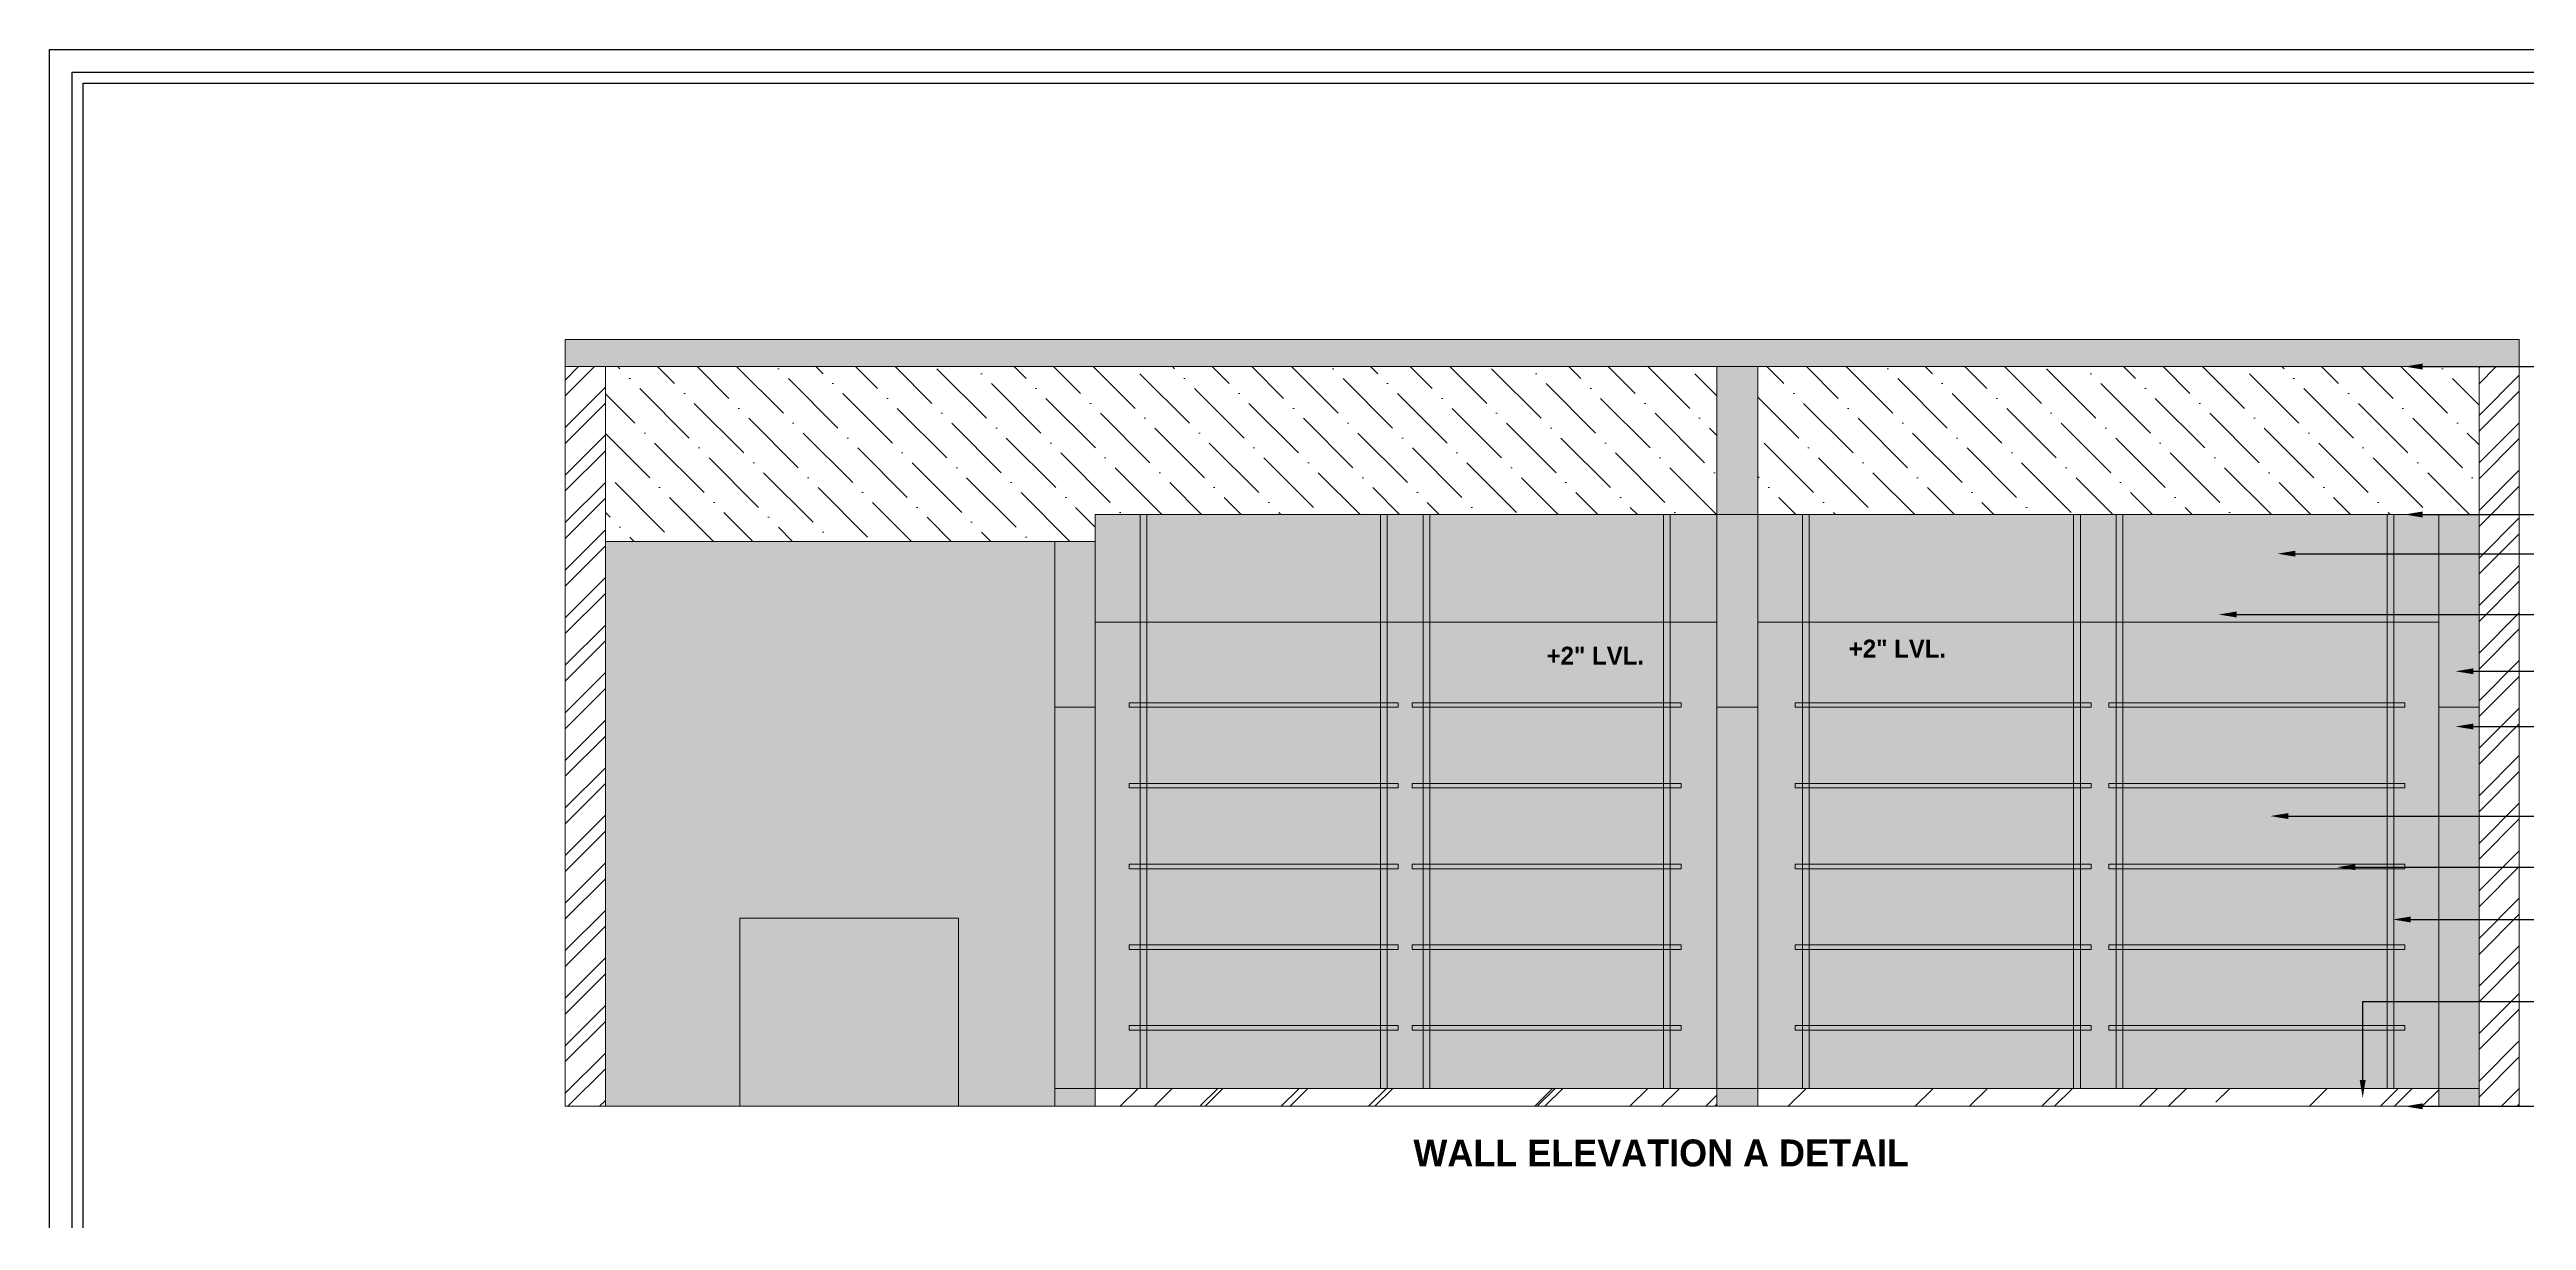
# Model space of a CAD drawing. Header units: inches. Extents: x 9636 to 21597, y -10243 to 557.
# Drawn here: x 20179 to 20731, y -3420 to -3159 of the extents above; entities that cross this region are included whole.
import ezdxf
from ezdxf import colors
from ezdxf.entities.mleader import LeaderData, LeaderLine
from ezdxf.math import Vec2, Vec3

# ---------------------------------------------------------------- set-up
doc = ezdxf.new("R2010")
doc.units = ezdxf.units.IN
doc.header["$MEASUREMENT"] = 0
doc.layers.add('FURNI', color=140, linetype='Continuous', lineweight=18)
doc.layers.add('IEL-HATCH-002', color=7, linetype='Continuous')
doc.styles.add('HEMI', font='stylu.ttf')
doc.styles.get("Standard").update_dxf_attribs({"font": 'arial.ttf'})

msp = doc.modelspace()

# ---------------------------------------------------------------- hatches: boundary and pattern name
at = {"layer": 'IEL-HATCH-002', "lineweight": 5, "true_color": 0x939598, "transparency": 33554687}
h = msp.add_hatch(dxfattribs=at)
h.set_pattern_fill('AR-CONC', color=252)
h.set_pattern_definition([(50, (1578.567, 1885.713), (7.1726018, -0.6275213), [0.75, -8.25]), (355, (1578.567, 1885.713), (-1.3875133, 7.5219213), [0.6, -6.6]), (100.451444, (1579.165, 1885.661), (5.7850885, 6.8944), [0.637402, -7.011421]), (46.1842, (1578.567, 1887.713), (10.6724133, -1.655193), [1.125, -12.375]), (96.635635, (1579.456, 1887.575), (9.3466195, 9.741186), [0.9561034, -10.5171376]), (351.184164, (1578.567, 1887.713), (9.3466195, 9.741186), [0.9, -9.9]), (21, (1579.567, 1887.213), (5.9690705, -4.0261889), [0.75, -8.25]), (326, (1579.567, 1887.213), (2.4331533, 7.2515005), [0.6, -6.6]), (71.451445, (1580.0645, 1886.8775), (8.4022238, 3.2253115), [0.637402, -7.011421]), (37.5, (1578.567, 1885.713), (0.12159855, 3.32893854), [0, -6.52, 0, -6.7, 0, -6.625]), (7.5, (1578.567, 1885.713), (2.6306954, 3.9441171), [0, -3.82, 0, -6.37, 0, -2.525]), (327.5, (1576.337, 1885.713), (5.33822436, -0.2255487), [0, -2.5, 0, -7.8, 0, -10.35]), (317.5, (1575.337, 1885.713), (5.8318617, 1.0010498), [0, -3.25, 0, -5.18, 0, -7.35])])
h.paths.add_polyline_path([(20729.57, -3223.27), (20293.62, -3223.27), (20293.62, -3229.27), (20729.57, -3229.27)])
at = {"layer": 'IEL-HATCH-002', "lineweight": 5, "true_color": 0xf27172, "transparency": 33554687}
h = msp.add_hatch(dxfattribs=at)
h.set_pattern_fill('ANSI32', color=11, scale=20)
h.set_pattern_definition([(45, (1578.567, 1885.713), (-5.303301, 5.303301), []), (45, (1582.1026, 1885.713), (-5.303301, 5.303301), [])])
h.paths.add_polyline_path([(20302.6, -3229.27), (20293.62, -3229.27), (20293.62, -3394.27), (20302.6, -3394.27)])
h.paths.add_polyline_path([(20729.57, -3394.27), (20729.57, -3229.27), (20720.59, -3229.27), (20720.59, -3394.27)])
at = {"layer": 'IEL-HATCH-002', "lineweight": 5, "true_color": 0xd7ebd2, "transparency": 33554687}
h = msp.add_hatch(dxfattribs=at)
h.set_pattern_fill('ANSI36', color=254, scale=50, angle=-90)
h.set_pattern_definition([(315, (1578.567, 1885.713), (12.1533978, -3.314563), [15.625, -3.125, 0, -3.125])])
h.paths.add_polyline_path([(20559.68, -3262.27), (20720.59, -3262.27), (20720.59, -3229.27), (20559.68, -3229.27)])
h.paths.add_polyline_path([(20550.58, -3229.27), (20302.6, -3229.27), (20302.6, -3268.27), (20411.87, -3268.27), (20411.87, -3262.27), (20550.58, -3262.27)])
at = {"layer": 'IEL-HATCH-002', "lineweight": 5, "true_color": 0xf6f1ef, "transparency": 33554687}
h = msp.add_hatch(color=7, dxfattribs=at)
h.dxf.hatch_style = 1
h.paths.add_polyline_path([(20402.89, -3305.27), (20402.89, -3268.27), (20302.6, -3268.27), (20302.6, -3394.27), (20402.89, -3394.27)])
h.paths.add_polyline_path([(20421.87, -3262.27), (20411.87, -3262.27), (20411.87, -3286.27), (20421.87, -3286.27)])
h.paths.add_polyline_path([(20475.51, -3262.27), (20423.37, -3262.27), (20423.37, -3286.27), (20475.51, -3286.27)])
h.paths.add_polyline_path([(20485.01, -3262.27), (20477.01, -3262.27), (20477.01, -3286.27), (20485.01, -3286.27)])
h.paths.add_polyline_path([(20538.64, -3262.27), (20486.51, -3262.27), (20486.51, -3286.27), (20538.64, -3286.27)])
h.paths.add_polyline_path([(20550.58, -3262.27), (20540.14, -3262.27), (20540.14, -3286.27), (20550.58, -3286.27)])
h.paths.add_polyline_path([(20569.68, -3262.27), (20559.68, -3262.27), (20559.68, -3286.27), (20569.68, -3286.27)])
h.paths.add_polyline_path([(20630.15, -3262.27), (20571.18, -3262.27), (20571.18, -3286.27), (20630.15, -3286.27)])
h.paths.add_polyline_path([(20639.65, -3262.27), (20631.65, -3262.27), (20631.65, -3286.27), (20639.65, -3286.27)])
h.paths.add_polyline_path([(20700.11, -3262.27), (20641.15, -3262.27), (20641.15, -3286.27), (20700.11, -3286.27)])
h.paths.add_polyline_path([(20711.61, -3262.27), (20701.61, -3262.27), (20701.61, -3286.27), (20711.61, -3286.27)])
h.paths.add_polyline_path([(20720.59, -3262.27), (20711.61, -3262.27), (20711.61, -3305.27), (20720.59, -3305.27)])
h.paths.add_polyline_path([(20559.68, -3262.27), (20550.58, -3262.27), (20550.58, -3305.27), (20559.68, -3305.27)])
h.paths.add_polyline_path([(20411.87, -3268.27), (20402.89, -3268.27), (20402.89, -3305.27), (20411.87, -3305.27)])
h.paths.add_polyline_path([(20559.68, -3229.27), (20550.58, -3229.27), (20550.58, -3262.27), (20559.68, -3262.27)])
at = {"layer": 'IEL-HATCH-002', "lineweight": 5, "true_color": 0xb7b72a, "transparency": 33554687}
h = msp.add_hatch(color=52, dxfattribs=at)
h.dxf.hatch_style = 1
h.paths.add_polyline_path([(20423.37, -3262.27), (20421.87, -3262.27), (20421.87, -3286.27), (20423.37, -3286.27)])
h.paths.add_polyline_path([(20423.37, -3286.27), (20421.87, -3286.27), (20421.87, -3304.27), (20423.37, -3304.27)])
h.paths.add_polyline_path([(20423.37, -3305.27), (20421.87, -3305.27), (20421.87, -3322.27), (20423.37, -3322.27)])
h.paths.add_polyline_path([(20423.37, -3304.27), (20421.87, -3304.27), (20421.87, -3305.27), (20423.37, -3305.27)])
h.paths.add_polyline_path([(20423.37, -3322.27), (20421.87, -3322.27), (20421.87, -3323.27), (20423.37, -3323.27)])
h.paths.add_polyline_path([(20423.37, -3323.27), (20421.87, -3323.27), (20421.87, -3340.27), (20423.37, -3340.27)])
h.paths.add_polyline_path([(20423.37, -3340.27), (20421.87, -3340.27), (20421.87, -3341.27), (20423.37, -3341.27)])
h.paths.add_polyline_path([(20423.37, -3341.27), (20421.87, -3341.27), (20421.87, -3358.27), (20423.37, -3358.27)])
h.paths.add_polyline_path([(20423.37, -3358.27), (20421.87, -3358.27), (20421.87, -3359.27), (20423.37, -3359.27)])
h.paths.add_polyline_path([(20423.37, -3359.27), (20421.87, -3359.27), (20421.87, -3376.27), (20423.37, -3376.27)])
h.paths.add_polyline_path([(20423.37, -3376.27), (20421.87, -3376.27), (20421.87, -3377.27), (20423.37, -3377.27)])
h.paths.add_polyline_path([(20423.37, -3377.27), (20421.87, -3377.27), (20421.87, -3390.27), (20423.37, -3390.27)])
h = msp.add_hatch(color=52, dxfattribs=at)
h.dxf.hatch_style = 1
h.paths.add_polyline_path([(20477.01, -3262.27), (20475.51, -3262.27), (20475.51, -3286.27), (20477.01, -3286.27)])
h.paths.add_polyline_path([(20477.01, -3286.27), (20475.51, -3286.27), (20475.51, -3304.27), (20477.01, -3304.27)])
h.paths.add_polyline_path([(20477.01, -3305.27), (20475.51, -3305.27), (20475.51, -3322.27), (20477.01, -3322.27)])
h.paths.add_polyline_path([(20477.01, -3304.27), (20475.51, -3304.27), (20475.51, -3305.27), (20477.01, -3305.27)])
h.paths.add_polyline_path([(20477.01, -3322.27), (20475.51, -3322.27), (20475.51, -3323.27), (20477.01, -3323.27)])
h.paths.add_polyline_path([(20477.01, -3323.27), (20475.51, -3323.27), (20475.51, -3340.27), (20477.01, -3340.27)])
h.paths.add_polyline_path([(20477.01, -3340.27), (20475.51, -3340.27), (20475.51, -3341.27), (20477.01, -3341.27)])
h.paths.add_polyline_path([(20477.01, -3341.27), (20475.51, -3341.27), (20475.51, -3358.27), (20477.01, -3358.27)])
h.paths.add_polyline_path([(20477.01, -3358.27), (20475.51, -3358.27), (20475.51, -3359.27), (20477.01, -3359.27)])
h.paths.add_polyline_path([(20477.01, -3359.27), (20475.51, -3359.27), (20475.51, -3376.27), (20477.01, -3376.27)])
h.paths.add_polyline_path([(20477.01, -3376.27), (20475.51, -3376.27), (20475.51, -3377.27), (20477.01, -3377.27)])
h.paths.add_polyline_path([(20477.01, -3377.27), (20475.51, -3377.27), (20475.51, -3390.27), (20477.01, -3390.27)])
h = msp.add_hatch(color=52, dxfattribs=at)
h.dxf.hatch_style = 1
h.paths.add_polyline_path([(20486.51, -3262.27), (20485.01, -3262.27), (20485.01, -3286.27), (20486.51, -3286.27)])
h.paths.add_polyline_path([(20486.51, -3286.27), (20485.01, -3286.27), (20485.01, -3304.27), (20486.51, -3304.27)])
h.paths.add_polyline_path([(20486.51, -3305.27), (20485.01, -3305.27), (20485.01, -3322.27), (20486.51, -3322.27)])
h.paths.add_polyline_path([(20486.51, -3304.27), (20485.01, -3304.27), (20485.01, -3305.27), (20486.51, -3305.27)])
h.paths.add_polyline_path([(20486.51, -3322.27), (20485.01, -3322.27), (20485.01, -3323.27), (20486.51, -3323.27)])
h.paths.add_polyline_path([(20486.51, -3323.27), (20485.01, -3323.27), (20485.01, -3340.27), (20486.51, -3340.27)])
h.paths.add_polyline_path([(20486.51, -3340.27), (20485.01, -3340.27), (20485.01, -3341.27), (20486.51, -3341.27)])
h.paths.add_polyline_path([(20486.51, -3341.27), (20485.01, -3341.27), (20485.01, -3358.27), (20486.51, -3358.27)])
h.paths.add_polyline_path([(20486.51, -3358.27), (20485.01, -3358.27), (20485.01, -3359.27), (20486.51, -3359.27)])
h.paths.add_polyline_path([(20486.51, -3359.27), (20485.01, -3359.27), (20485.01, -3376.27), (20486.51, -3376.27)])
h.paths.add_polyline_path([(20486.51, -3376.27), (20485.01, -3376.27), (20485.01, -3377.27), (20486.51, -3377.27)])
h.paths.add_polyline_path([(20486.51, -3377.27), (20485.01, -3377.27), (20485.01, -3390.27), (20486.51, -3390.27)])
h = msp.add_hatch(color=52, dxfattribs=at)
h.dxf.hatch_style = 1
h.paths.add_polyline_path([(20540.14, -3262.27), (20538.64, -3262.27), (20538.64, -3286.27), (20540.14, -3286.27)])
h.paths.add_polyline_path([(20540.14, -3286.27), (20538.64, -3286.27), (20538.64, -3304.27), (20540.14, -3304.27)])
h.paths.add_polyline_path([(20540.14, -3305.27), (20538.64, -3305.27), (20538.64, -3322.27), (20540.14, -3322.27)])
h.paths.add_polyline_path([(20540.14, -3304.27), (20538.64, -3304.27), (20538.64, -3305.27), (20540.14, -3305.27)])
h.paths.add_polyline_path([(20540.14, -3322.27), (20538.64, -3322.27), (20538.64, -3323.27), (20540.14, -3323.27)])
h.paths.add_polyline_path([(20540.14, -3323.27), (20538.64, -3323.27), (20538.64, -3340.27), (20540.14, -3340.27)])
h.paths.add_polyline_path([(20540.14, -3340.27), (20538.64, -3340.27), (20538.64, -3341.27), (20540.14, -3341.27)])
h.paths.add_polyline_path([(20540.14, -3341.27), (20538.64, -3341.27), (20538.64, -3358.27), (20540.14, -3358.27)])
h.paths.add_polyline_path([(20540.14, -3358.27), (20538.64, -3358.27), (20538.64, -3359.27), (20540.14, -3359.27)])
h.paths.add_polyline_path([(20540.14, -3359.27), (20538.64, -3359.27), (20538.64, -3376.27), (20540.14, -3376.27)])
h.paths.add_polyline_path([(20540.14, -3376.27), (20538.64, -3376.27), (20538.64, -3377.27), (20540.14, -3377.27)])
h.paths.add_polyline_path([(20540.14, -3377.27), (20538.64, -3377.27), (20538.64, -3390.27), (20540.14, -3390.27)])
h = msp.add_hatch(color=52, dxfattribs=at)
h.dxf.hatch_style = 1
h.paths.add_polyline_path([(20571.18, -3262.27), (20569.68, -3262.27), (20569.68, -3286.27), (20571.18, -3286.27)])
h.paths.add_polyline_path([(20571.18, -3286.27), (20569.68, -3286.27), (20569.68, -3304.27), (20571.18, -3304.27)])
h.paths.add_polyline_path([(20571.18, -3305.27), (20569.68, -3305.27), (20569.68, -3322.27), (20571.18, -3322.27)])
h.paths.add_polyline_path([(20571.18, -3304.27), (20569.68, -3304.27), (20569.68, -3305.27), (20571.18, -3305.27)])
h.paths.add_polyline_path([(20571.18, -3322.27), (20569.68, -3322.27), (20569.68, -3323.27), (20571.18, -3323.27)])
h.paths.add_polyline_path([(20571.18, -3323.27), (20569.68, -3323.27), (20569.68, -3340.27), (20571.18, -3340.27)])
h.paths.add_polyline_path([(20571.18, -3340.27), (20569.68, -3340.27), (20569.68, -3341.27), (20571.18, -3341.27)])
h.paths.add_polyline_path([(20571.18, -3341.27), (20569.68, -3341.27), (20569.68, -3358.27), (20571.18, -3358.27)])
h.paths.add_polyline_path([(20571.18, -3358.27), (20569.68, -3358.27), (20569.68, -3359.27), (20571.18, -3359.27)])
h.paths.add_polyline_path([(20571.18, -3359.27), (20569.68, -3359.27), (20569.68, -3376.27), (20571.18, -3376.27)])
h.paths.add_polyline_path([(20571.18, -3376.27), (20569.68, -3376.27), (20569.68, -3377.27), (20571.18, -3377.27)])
h.paths.add_polyline_path([(20571.18, -3377.27), (20569.68, -3377.27), (20569.68, -3390.27), (20571.18, -3390.27)])
h = msp.add_hatch(color=52, dxfattribs=at)
h.dxf.hatch_style = 1
h.paths.add_polyline_path([(20631.65, -3262.27), (20630.15, -3262.27), (20630.15, -3286.27), (20631.65, -3286.27)])
h.paths.add_polyline_path([(20631.65, -3286.27), (20630.15, -3286.27), (20630.15, -3304.27), (20631.65, -3304.27)])
h.paths.add_polyline_path([(20631.65, -3305.27), (20630.15, -3305.27), (20630.15, -3322.27), (20631.65, -3322.27)])
h.paths.add_polyline_path([(20631.65, -3304.27), (20630.15, -3304.27), (20630.15, -3305.27), (20631.65, -3305.27)])
h.paths.add_polyline_path([(20631.65, -3322.27), (20630.15, -3322.27), (20630.15, -3323.27), (20631.65, -3323.27)])
h.paths.add_polyline_path([(20631.65, -3323.27), (20630.15, -3323.27), (20630.15, -3340.27), (20631.65, -3340.27)])
h.paths.add_polyline_path([(20631.65, -3340.27), (20630.15, -3340.27), (20630.15, -3341.27), (20631.65, -3341.27)])
h.paths.add_polyline_path([(20631.65, -3341.27), (20630.15, -3341.27), (20630.15, -3358.27), (20631.65, -3358.27)])
h.paths.add_polyline_path([(20631.65, -3358.27), (20630.15, -3358.27), (20630.15, -3359.27), (20631.65, -3359.27)])
h.paths.add_polyline_path([(20631.65, -3359.27), (20630.15, -3359.27), (20630.15, -3376.27), (20631.65, -3376.27)])
h.paths.add_polyline_path([(20631.65, -3376.27), (20630.15, -3376.27), (20630.15, -3377.27), (20631.65, -3377.27)])
h.paths.add_polyline_path([(20631.65, -3377.27), (20630.15, -3377.27), (20630.15, -3390.27), (20631.65, -3390.27)])
h = msp.add_hatch(color=52, dxfattribs=at)
h.dxf.hatch_style = 1
h.paths.add_polyline_path([(20641.15, -3262.27), (20639.65, -3262.27), (20639.65, -3286.27), (20641.15, -3286.27)])
h.paths.add_polyline_path([(20641.15, -3286.27), (20639.65, -3286.27), (20639.65, -3304.27), (20641.15, -3304.27)])
h.paths.add_polyline_path([(20641.15, -3305.27), (20639.65, -3305.27), (20639.65, -3322.27), (20641.15, -3322.27)])
h.paths.add_polyline_path([(20641.15, -3304.27), (20639.65, -3304.27), (20639.65, -3305.27), (20641.15, -3305.27)])
h.paths.add_polyline_path([(20641.15, -3322.27), (20639.65, -3322.27), (20639.65, -3323.27), (20641.15, -3323.27)])
h.paths.add_polyline_path([(20641.15, -3323.27), (20639.65, -3323.27), (20639.65, -3340.27), (20641.15, -3340.27)])
h.paths.add_polyline_path([(20641.15, -3340.27), (20639.65, -3340.27), (20639.65, -3341.27), (20641.15, -3341.27)])
h.paths.add_polyline_path([(20641.15, -3341.27), (20639.65, -3341.27), (20639.65, -3358.27), (20641.15, -3358.27)])
h.paths.add_polyline_path([(20641.15, -3358.27), (20639.65, -3358.27), (20639.65, -3359.27), (20641.15, -3359.27)])
h.paths.add_polyline_path([(20641.15, -3359.27), (20639.65, -3359.27), (20639.65, -3376.27), (20641.15, -3376.27)])
h.paths.add_polyline_path([(20641.15, -3376.27), (20639.65, -3376.27), (20639.65, -3377.27), (20641.15, -3377.27)])
h.paths.add_polyline_path([(20641.15, -3377.27), (20639.65, -3377.27), (20639.65, -3390.27), (20641.15, -3390.27)])
h = msp.add_hatch(color=52, dxfattribs=at)
h.dxf.hatch_style = 1
h.paths.add_polyline_path([(20701.61, -3262.27), (20700.11, -3262.27), (20700.11, -3286.27), (20701.61, -3286.27)])
h.paths.add_polyline_path([(20701.61, -3286.27), (20700.11, -3286.27), (20700.11, -3304.27), (20701.61, -3304.27)])
h.paths.add_polyline_path([(20701.61, -3305.27), (20700.11, -3305.27), (20700.11, -3322.27), (20701.61, -3322.27)])
h.paths.add_polyline_path([(20701.61, -3304.27), (20700.11, -3304.27), (20700.11, -3305.27), (20701.61, -3305.27)])
h.paths.add_polyline_path([(20701.61, -3322.27), (20700.11, -3322.27), (20700.11, -3323.27), (20701.61, -3323.27)])
h.paths.add_polyline_path([(20701.61, -3323.27), (20700.11, -3323.27), (20700.11, -3340.27), (20701.61, -3340.27)])
h.paths.add_polyline_path([(20701.61, -3340.27), (20700.11, -3340.27), (20700.11, -3341.27), (20701.61, -3341.27)])
h.paths.add_polyline_path([(20701.61, -3341.27), (20700.11, -3341.27), (20700.11, -3358.27), (20701.61, -3358.27)])
h.paths.add_polyline_path([(20701.61, -3358.27), (20700.11, -3358.27), (20700.11, -3359.27), (20701.61, -3359.27)])
h.paths.add_polyline_path([(20701.61, -3359.27), (20700.11, -3359.27), (20700.11, -3376.27), (20701.61, -3376.27)])
h.paths.add_polyline_path([(20701.61, -3376.27), (20700.11, -3376.27), (20700.11, -3377.27), (20701.61, -3377.27)])
h.paths.add_polyline_path([(20701.61, -3377.27), (20700.11, -3377.27), (20700.11, -3390.27), (20701.61, -3390.27)])
at = {"layer": 'IEL-HATCH-002', "lineweight": 5, "true_color": 0x000000, "transparency": 33554687}
h = msp.add_hatch(color=18, dxfattribs=at)
h.dxf.hatch_style = 1
h.set_gradient(color1=(246, 241, 239), color2=(247, 242, 129), name='CURVED')
h.paths.add_polyline_path([(20550.58, -3286.27), (20550.58, -3275.52), (20411.87, -3275.52), (20411.87, -3286.27)])
h = msp.add_hatch(color=18, dxfattribs=at)
h.dxf.hatch_style = 1
h.set_gradient(color1=(246, 241, 239), color2=(247, 242, 129), name='CURVED')
h.paths.add_polyline_path([(20711.61, -3286.27), (20711.61, -3275.52), (20559.68, -3275.52), (20559.68, -3286.27)])
at = {"layer": 'IEL-HATCH-002', "lineweight": 5, "true_color": 0xabd09f, "transparency": 33554687}
h = msp.add_hatch(color=253, dxfattribs=at)
h.dxf.hatch_style = 1
h.paths.add_polyline_path([(20475.51, -3286.27), (20423.37, -3286.27), (20423.37, -3304.27), (20475.51, -3304.27)])
h.paths.add_polyline_path([(20485.01, -3286.27), (20477.01, -3286.27), (20477.01, -3304.27), (20479.44, -3304.27), (20479.44, -3305.27), (20477.01, -3305.27), (20477.01, -3322.27), (20479.44, -3322.27), (20479.44, -3323.27), (20477.01, -3323.27), (20477.01, -3340.27), (20479.44, -3340.27), (20479.44, -3341.27), (20477.01, -3341.27), (20477.01, -3358.27), (20479.44, -3358.27), (20479.44, -3359.27), (20477.01, -3359.27), (20477.01, -3376.27), (20479.44, -3376.27), (20479.44, -3377.27), (20477.01, -3377.27), (20477.01, -3390.27), (20485.01, -3390.27), (20485.01, -3377.27), (20482.58, -3377.27), (20482.58, -3376.27), (20485.01, -3376.27), (20485.01, -3359.27), (20482.58, -3359.27), (20482.58, -3358.27), (20485.01, -3358.27), (20485.01, -3341.27), (20482.58, -3341.27), (20482.58, -3340.27), (20485.01, -3340.27), (20485.01, -3323.27), (20482.58, -3323.27), (20482.58, -3322.27), (20485.01, -3322.27), (20485.01, -3305.27), (20482.58, -3305.27), (20482.58, -3304.27), (20485.01, -3304.27)])
h.paths.add_polyline_path([(20475.51, -3305.27), (20423.37, -3305.27), (20423.37, -3322.27), (20475.51, -3322.27)])
h.paths.add_polyline_path([(20475.51, -3323.27), (20423.37, -3323.27), (20423.37, -3340.27), (20475.51, -3340.27)])
h.paths.add_polyline_path([(20475.51, -3341.27), (20423.37, -3341.27), (20423.37, -3358.27), (20475.51, -3358.27)])
h.paths.add_polyline_path([(20475.51, -3359.27), (20423.37, -3359.27), (20423.37, -3376.27), (20475.51, -3376.27)])
h.paths.add_polyline_path([(20475.51, -3377.27), (20423.37, -3377.27), (20423.37, -3390.27), (20475.51, -3390.27)])
h.paths.add_polyline_path([(20421.87, -3359.27), (20419.44, -3359.27), (20419.44, -3358.27), (20421.87, -3358.27), (20421.87, -3341.27), (20419.44, -3341.27), (20419.44, -3340.27), (20421.87, -3340.27), (20421.87, -3323.27), (20419.44, -3323.27), (20419.44, -3322.27), (20421.87, -3322.27), (20421.87, -3305.27), (20419.44, -3305.27), (20419.44, -3304.27), (20421.87, -3304.27), (20421.87, -3286.27), (20411.87, -3286.27), (20411.87, -3390.27), (20421.87, -3390.27), (20421.87, -3377.27), (20419.44, -3377.27), (20419.44, -3376.27), (20421.87, -3376.27)])
h.paths.add_polyline_path([(20538.64, -3286.27), (20486.51, -3286.27), (20486.51, -3304.27), (20538.64, -3304.27)])
h.paths.add_polyline_path([(20538.64, -3305.27), (20486.51, -3305.27), (20486.51, -3322.27), (20538.64, -3322.27)])
h.paths.add_polyline_path([(20538.64, -3323.27), (20486.51, -3323.27), (20486.51, -3340.27), (20538.64, -3340.27)])
h.paths.add_polyline_path([(20538.64, -3341.27), (20486.51, -3341.27), (20486.51, -3358.27), (20538.64, -3358.27)])
h.paths.add_polyline_path([(20538.64, -3359.27), (20486.51, -3359.27), (20486.51, -3376.27), (20538.64, -3376.27)])
h.paths.add_polyline_path([(20538.64, -3377.27), (20486.51, -3377.27), (20486.51, -3390.27), (20538.64, -3390.27)])
h.paths.add_polyline_path([(20550.58, -3305.27), (20550.58, -3286.27), (20540.14, -3286.27), (20540.14, -3304.27), (20542.58, -3304.27), (20542.58, -3305.27), (20540.14, -3305.27), (20540.14, -3322.27), (20542.58, -3322.27), (20542.58, -3323.27), (20540.14, -3323.27), (20540.14, -3340.27), (20542.58, -3340.27), (20542.58, -3341.27), (20540.14, -3341.27), (20540.14, -3358.27), (20542.58, -3358.27), (20542.58, -3359.27), (20540.14, -3359.27), (20540.14, -3376.27), (20542.58, -3376.27), (20542.58, -3377.27), (20540.14, -3377.27), (20540.14, -3390.27), (20550.58, -3390.27)])
at = {"layer": 'IEL-HATCH-002', "lineweight": 5, "true_color": 0xb1d4a5, "transparency": 33554687}
h = msp.add_hatch(color=9, dxfattribs=at)
h.dxf.hatch_style = 1
h.paths.add_polyline_path([(20630.15, -3286.27), (20571.18, -3286.27), (20571.18, -3304.27), (20630.15, -3304.27)])
h.paths.add_polyline_path([(20569.68, -3305.27), (20568.04, -3305.27), (20568.04, -3304.27), (20569.68, -3304.27), (20569.68, -3286.27), (20559.68, -3286.27), (20559.68, -3390.27), (20569.68, -3390.27), (20569.68, -3377.27), (20568.04, -3377.27), (20568.04, -3376.27), (20569.68, -3376.27), (20569.68, -3359.27), (20568.04, -3359.27), (20568.04, -3358.27), (20569.68, -3358.27), (20569.68, -3341.27), (20568.04, -3341.27), (20568.04, -3340.27), (20569.68, -3340.27), (20569.68, -3323.27), (20568.04, -3323.27), (20568.04, -3322.27), (20569.68, -3322.27)])
h.paths.add_polyline_path([(20630.15, -3305.27), (20571.18, -3305.27), (20571.18, -3322.27), (20630.15, -3322.27)])
h.paths.add_polyline_path([(20630.15, -3323.27), (20571.18, -3323.27), (20571.18, -3340.27), (20630.15, -3340.27)])
h.paths.add_polyline_path([(20630.15, -3341.27), (20571.18, -3341.27), (20571.18, -3358.27), (20630.15, -3358.27)])
h.paths.add_polyline_path([(20630.15, -3359.27), (20571.18, -3359.27), (20571.18, -3376.27), (20630.15, -3376.27)])
h.paths.add_polyline_path([(20630.15, -3377.27), (20571.18, -3377.27), (20571.18, -3390.27), (20630.15, -3390.27)])
h.paths.add_polyline_path([(20639.65, -3377.27), (20638, -3377.27), (20638, -3376.27), (20639.65, -3376.27), (20639.65, -3359.27), (20638, -3359.27), (20638, -3358.27), (20639.65, -3358.27), (20639.65, -3341.27), (20638, -3341.27), (20638, -3340.27), (20639.65, -3340.27), (20639.65, -3323.27), (20638, -3323.27), (20638, -3322.27), (20639.65, -3322.27), (20639.65, -3305.27), (20638, -3305.27), (20638, -3304.27), (20639.65, -3304.27), (20639.65, -3286.27), (20631.65, -3286.27), (20631.65, -3304.27), (20634.04, -3304.27), (20634.04, -3305.27), (20631.65, -3305.27), (20631.65, -3322.27), (20634.04, -3322.27), (20634.04, -3323.27), (20631.65, -3323.27), (20631.65, -3340.27), (20634.04, -3340.27), (20634.04, -3341.27), (20631.65, -3341.27), (20631.65, -3358.27), (20634.04, -3358.27), (20634.04, -3359.27), (20631.65, -3359.27), (20631.65, -3376.27), (20634.04, -3376.27), (20634.04, -3377.27), (20631.65, -3377.27), (20631.65, -3390.27), (20639.65, -3390.27)])
h.paths.add_polyline_path([(20700.11, -3286.27), (20641.15, -3286.27), (20641.15, -3304.27), (20700.11, -3304.27)])
h.paths.add_polyline_path([(20700.11, -3305.27), (20641.15, -3305.27), (20641.15, -3322.27), (20700.11, -3322.27)])
h.paths.add_polyline_path([(20700.11, -3323.27), (20641.15, -3323.27), (20641.15, -3340.27), (20700.11, -3340.27)])
h.paths.add_polyline_path([(20700.11, -3341.27), (20641.15, -3341.27), (20641.15, -3358.27), (20700.11, -3358.27)])
h.paths.add_polyline_path([(20700.11, -3359.27), (20641.15, -3359.27), (20641.15, -3376.27), (20700.11, -3376.27)])
h.paths.add_polyline_path([(20700.11, -3377.27), (20641.15, -3377.27), (20641.15, -3390.27), (20700.11, -3390.27)])
h.paths.add_polyline_path([(20711.61, -3305.27), (20711.61, -3286.27), (20701.61, -3286.27), (20701.61, -3304.27), (20704, -3304.27), (20704, -3305.27), (20701.61, -3305.27), (20701.61, -3322.27), (20704, -3322.27), (20704, -3323.27), (20701.61, -3323.27), (20701.61, -3340.27), (20704, -3340.27), (20704, -3341.27), (20701.61, -3341.27), (20701.61, -3358.27), (20704, -3358.27), (20704, -3359.27), (20701.61, -3359.27), (20701.61, -3376.27), (20704, -3376.27), (20704, -3377.27), (20701.61, -3377.27), (20701.61, -3390.27), (20711.61, -3390.27)])
at = {"layer": 'IEL-HATCH-002', "lineweight": 5, "true_color": 0xadddf7, "transparency": 33554687}
h = msp.add_hatch(color=141, dxfattribs=at)
h.dxf.hatch_style = 1
h.paths.add_polyline_path([(20479.44, -3304.27), (20419.44, -3304.27), (20419.44, -3305.27), (20479.44, -3305.27)])
h = msp.add_hatch(color=141, dxfattribs=at)
h.dxf.hatch_style = 1
h.paths.add_polyline_path([(20542.58, -3304.27), (20482.58, -3304.27), (20482.58, -3305.27), (20542.58, -3305.27)])
h = msp.add_hatch(color=141, dxfattribs=at)
h.dxf.hatch_style = 1
h.paths.add_polyline_path([(20634.04, -3304.27), (20571.18, -3304.27), (20571.18, -3305.27), (20634.04, -3305.27)])
h.paths.add_polyline_path([(20569.68, -3304.27), (20568.04, -3304.27), (20568.04, -3305.27), (20569.68, -3305.27)])
h.paths.add_polyline_path([(20571.18, -3304.27), (20569.68, -3304.27), (20569.68, -3305.27), (20571.18, -3305.27)])
h = msp.add_hatch(color=141, dxfattribs=at)
h.dxf.hatch_style = 1
h.paths.add_polyline_path([(20704, -3304.27), (20641.15, -3304.27), (20641.15, -3305.27), (20704, -3305.27)])
h.paths.add_polyline_path([(20639.65, -3304.27), (20638, -3304.27), (20638, -3305.27), (20639.65, -3305.27)])
h.paths.add_polyline_path([(20641.15, -3304.27), (20639.65, -3304.27), (20639.65, -3305.27), (20641.15, -3305.27)])
at = {"layer": 'IEL-HATCH-002', "lineweight": 5, "true_color": 0x000000, "transparency": 33554687}
h = msp.add_hatch(color=18, dxfattribs=at)
h.dxf.hatch_style = 1
h.set_gradient(color1=(147, 149, 152), name='HEMISPHERICAL')
h.paths.add_polyline_path([(20402.89, -3394.27), (20411.87, -3394.27), (20411.87, -3305.27), (20402.89, -3305.27)])
h.paths.add_polyline_path([(20550.58, -3394.27), (20559.68, -3394.27), (20559.68, -3305.27), (20550.58, -3305.27)])
h.paths.add_polyline_path([(20720.59, -3305.27), (20711.61, -3305.27), (20711.61, -3394.27), (20720.59, -3394.27)])
at = {"layer": 'IEL-HATCH-002', "lineweight": 5, "true_color": 0xadddf7, "transparency": 33554687}
h = msp.add_hatch(color=141, dxfattribs=at)
h.dxf.hatch_style = 1
h.paths.add_polyline_path([(20479.44, -3322.27), (20419.44, -3322.27), (20419.44, -3323.27), (20479.44, -3323.27)])
h = msp.add_hatch(color=141, dxfattribs=at)
h.dxf.hatch_style = 1
h.paths.add_polyline_path([(20542.58, -3322.27), (20482.58, -3322.27), (20482.58, -3323.27), (20542.58, -3323.27)])
h = msp.add_hatch(color=141, dxfattribs=at)
h.dxf.hatch_style = 1
h.paths.add_polyline_path([(20634.04, -3322.27), (20571.18, -3322.27), (20571.18, -3323.27), (20634.04, -3323.27)])
h.paths.add_polyline_path([(20569.68, -3322.27), (20568.04, -3322.27), (20568.04, -3323.27), (20569.68, -3323.27)])
h.paths.add_polyline_path([(20571.18, -3322.27), (20569.68, -3322.27), (20569.68, -3323.27), (20571.18, -3323.27)])
h = msp.add_hatch(color=141, dxfattribs=at)
h.dxf.hatch_style = 1
h.paths.add_polyline_path([(20704, -3322.27), (20641.15, -3322.27), (20641.15, -3323.27), (20704, -3323.27)])
h.paths.add_polyline_path([(20639.65, -3322.27), (20638, -3322.27), (20638, -3323.27), (20639.65, -3323.27)])
h.paths.add_polyline_path([(20641.15, -3322.27), (20639.65, -3322.27), (20639.65, -3323.27), (20641.15, -3323.27)])
h = msp.add_hatch(color=141, dxfattribs=at)
h.dxf.hatch_style = 1
h.paths.add_polyline_path([(20479.44, -3340.27), (20419.44, -3340.27), (20419.44, -3341.27), (20479.44, -3341.27)])
h = msp.add_hatch(color=141, dxfattribs=at)
h.dxf.hatch_style = 1
h.paths.add_polyline_path([(20542.58, -3340.27), (20482.58, -3340.27), (20482.58, -3341.27), (20542.58, -3341.27)])
h = msp.add_hatch(color=141, dxfattribs=at)
h.dxf.hatch_style = 1
h.paths.add_polyline_path([(20634.04, -3340.27), (20571.18, -3340.27), (20571.18, -3341.27), (20634.04, -3341.27)])
h.paths.add_polyline_path([(20569.68, -3340.27), (20568.04, -3340.27), (20568.04, -3341.27), (20569.68, -3341.27)])
h.paths.add_polyline_path([(20571.18, -3340.27), (20569.68, -3340.27), (20569.68, -3341.27), (20571.18, -3341.27)])
h = msp.add_hatch(color=141, dxfattribs=at)
h.dxf.hatch_style = 1
h.paths.add_polyline_path([(20704, -3340.27), (20641.15, -3340.27), (20641.15, -3341.27), (20704, -3341.27)])
h.paths.add_polyline_path([(20639.65, -3340.27), (20638, -3340.27), (20638, -3341.27), (20639.65, -3341.27)])
h.paths.add_polyline_path([(20641.15, -3340.27), (20639.65, -3340.27), (20639.65, -3341.27), (20641.15, -3341.27)])
at = {"layer": 'IEL-HATCH-002', "lineweight": 5, "true_color": 0xd2baa3, "transparency": 33554687}
h = msp.add_hatch(color=9, dxfattribs=at)
h.dxf.hatch_style = 1
h.paths.add_polyline_path([(20381.37, -3352.27), (20332.62, -3352.27), (20332.62, -3394.27), (20381.37, -3394.27)])
at = {"layer": 'IEL-HATCH-002', "lineweight": 5, "true_color": 0xadddf7, "transparency": 33554687}
h = msp.add_hatch(color=141, dxfattribs=at)
h.dxf.hatch_style = 1
h.paths.add_polyline_path([(20479.44, -3358.27), (20419.44, -3358.27), (20419.44, -3359.27), (20479.44, -3359.27)])
h = msp.add_hatch(color=141, dxfattribs=at)
h.dxf.hatch_style = 1
h.paths.add_polyline_path([(20542.58, -3358.27), (20482.58, -3358.27), (20482.58, -3359.27), (20542.58, -3359.27)])
h = msp.add_hatch(color=141, dxfattribs=at)
h.dxf.hatch_style = 1
h.paths.add_polyline_path([(20634.04, -3358.27), (20571.18, -3358.27), (20571.18, -3359.27), (20634.04, -3359.27)])
h.paths.add_polyline_path([(20569.68, -3358.27), (20568.04, -3358.27), (20568.04, -3359.27), (20569.68, -3359.27)])
h.paths.add_polyline_path([(20571.18, -3358.27), (20569.68, -3358.27), (20569.68, -3359.27), (20571.18, -3359.27)])
h = msp.add_hatch(color=141, dxfattribs=at)
h.dxf.hatch_style = 1
h.paths.add_polyline_path([(20704, -3358.27), (20641.15, -3358.27), (20641.15, -3359.27), (20704, -3359.27)])
h.paths.add_polyline_path([(20639.65, -3358.27), (20638, -3358.27), (20638, -3359.27), (20639.65, -3359.27)])
h.paths.add_polyline_path([(20641.15, -3358.27), (20639.65, -3358.27), (20639.65, -3359.27), (20641.15, -3359.27)])
h = msp.add_hatch(color=141, dxfattribs=at)
h.dxf.hatch_style = 1
h.paths.add_polyline_path([(20479.44, -3376.27), (20419.44, -3376.27), (20419.44, -3377.27), (20479.44, -3377.27)])
h = msp.add_hatch(color=141, dxfattribs=at)
h.dxf.hatch_style = 1
h.paths.add_polyline_path([(20542.58, -3376.27), (20482.58, -3376.27), (20482.58, -3377.27), (20542.58, -3377.27)])
h = msp.add_hatch(color=141, dxfattribs=at)
h.dxf.hatch_style = 1
h.paths.add_polyline_path([(20634.04, -3376.27), (20571.18, -3376.27), (20571.18, -3377.27), (20634.04, -3377.27)])
h.paths.add_polyline_path([(20569.68, -3376.27), (20568.04, -3376.27), (20568.04, -3377.27), (20569.68, -3377.27)])
h.paths.add_polyline_path([(20571.18, -3376.27), (20569.68, -3376.27), (20569.68, -3377.27), (20571.18, -3377.27)])
h = msp.add_hatch(color=141, dxfattribs=at)
h.dxf.hatch_style = 1
h.paths.add_polyline_path([(20704, -3376.27), (20641.15, -3376.27), (20641.15, -3377.27), (20704, -3377.27)])
h.paths.add_polyline_path([(20639.65, -3376.27), (20638, -3376.27), (20638, -3377.27), (20639.65, -3377.27)])
h.paths.add_polyline_path([(20641.15, -3376.27), (20639.65, -3376.27), (20639.65, -3377.27), (20641.15, -3377.27)])
at = {"layer": 'IEL-HATCH-002', "lineweight": 5, "true_color": 0x785745, "transparency": 33554687}
h = msp.add_hatch(dxfattribs=at)
h.set_pattern_fill('AR-RROOF', color=27, scale=20, angle=45)
h.set_pattern_definition([(45, (1578.567, 1885.713), (16.970563, 45.254834), [300, -40, 100, -20]), (45, (1590.305, 1911.593), (-32.951176, 4.666905), [60, -6.6, 120, -15]), (45, (1573.617, 1904.805), (64.063874, 83.014336), [160, -28, 80, -20])])
h.paths.add_polyline_path([(20550.58, -3390.27), (20475.51, -3390.27), (20411.87, -3390.27), (20411.87, -3394.27), (20550.58, -3394.27)])
h.paths.add_polyline_path([(20711.61, -3390.27), (20559.68, -3390.27), (20559.68, -3394.27), (20711.61, -3394.27)])

# ---------------------------------------------------------------- linework, layer by layer
at = {"color": 18, "lineweight": 5, "true_color": 0x000000}
for p, q in [((20293.62, -3394.27), (20293.62, -3223.27)), ((20729.57, -3223.27), (20293.62, -3223.27)), ((20729.57, -3394.27), (20729.57, -3223.27)), ((20729.57, -3229.27), (20293.62, -3229.27)), ((20302.6, -3394.27), (20302.6, -3229.27)), ((20550.58, -3394.27), (20550.58, -3229.27)), ((20559.68, -3394.27), (20559.68, -3229.27)), ((20720.59, -3394.27), (20720.59, -3229.27)), ((20411.87, -3394.27), (20411.87, -3262.27)), ((20720.59, -3262.27), (20411.87, -3262.27)), ((20421.87, -3262.27), (20421.87, -3390.27)), ((20423.37, -3262.27), (20423.37, -3390.27)), ((20475.51, -3262.27), (20475.51, -3390.27)), ((20477.01, -3262.27), (20477.01, -3390.27)), ((20485.01, -3262.27), (20485.01, -3390.27)), ((20486.51, -3262.27), (20486.51, -3390.27)), ((20538.64, -3262.27), (20538.64, -3390.27)), ((20540.14, -3262.27), (20540.14, -3390.27)), ((20569.68, -3262.27), (20569.68, -3390.27)), ((20571.18, -3262.27), (20571.18, -3390.27)), ((20630.15, -3262.27), (20630.15, -3390.27)), ((20631.65, -3262.27), (20631.65, -3390.27)), ((20639.65, -3262.27), (20639.65, -3390.27)), ((20641.15, -3262.27), (20641.15, -3390.27)), ((20700.11, -3262.27), (20700.11, -3390.27)), ((20701.61, -3262.27), (20701.61, -3390.27)), ((20711.61, -3394.27), (20711.61, -3262.27)), ((20720.59, -3394.27), (20720.59, -3262.27)), ((20729.57, -3394.27), (20729.57, -3262.27)), ((20411.87, -3268.27), (20302.6, -3268.27)), ((20402.89, -3394.27), (20402.89, -3268.27)), ((20550.58, -3286.27), (20411.87, -3286.27)), ((20423.37, -3286.27), (20538.64, -3286.27)), ((20423.37, -3286.27), (20475.51, -3286.27)), ((20711.61, -3286.27), (20559.68, -3286.27)), ((20559.68, -3286.27), (20711.61, -3286.27)), ((20332.62, -3394.27), (20332.62, -3352.27)), ((20381.37, -3352.27), (20332.62, -3352.27)), ((20381.37, -3394.27), (20381.37, -3352.27)), ((20475.51, -3390.27), (20402.89, -3390.27)), ((20720.59, -3390.27), (20411.87, -3390.27)), ((20550.58, -3390.27), (20475.51, -3390.27)), ((20729.57, -3394.27), (20293.62, -3394.27))]:
    msp.add_line(p, q, dxfattribs=at)
for points in [[(20419.44, -3305.27), (20479.44, -3305.27), (20479.44, -3304.27), (20419.44, -3304.27)], [(20482.58, -3305.27), (20542.58, -3305.27), (20542.58, -3304.27), (20482.58, -3304.27)], [(20568.04, -3305.27), (20634.04, -3305.27), (20634.04, -3304.27), (20568.04, -3304.27)], [(20638, -3305.27), (20704, -3305.27), (20704, -3304.27), (20638, -3304.27)], [(20402.89, -3305.27), (20411.87, -3305.27), (20411.87, -3394.27), (20402.89, -3394.27)], [(20711.61, -3305.27), (20720.59, -3305.27), (20720.59, -3394.27), (20711.61, -3394.27)], [(20419.44, -3323.27), (20479.44, -3323.27), (20479.44, -3322.27), (20419.44, -3322.27)], [(20482.58, -3323.27), (20542.58, -3323.27), (20542.58, -3322.27), (20482.58, -3322.27)], [(20568.04, -3323.27), (20634.04, -3323.27), (20634.04, -3322.27), (20568.04, -3322.27)], [(20638, -3323.27), (20704, -3323.27), (20704, -3322.27), (20638, -3322.27)], [(20419.44, -3341.27), (20479.44, -3341.27), (20479.44, -3340.27), (20419.44, -3340.27)], [(20482.58, -3341.27), (20542.58, -3341.27), (20542.58, -3340.27), (20482.58, -3340.27)], [(20568.04, -3341.27), (20634.04, -3341.27), (20634.04, -3340.27), (20568.04, -3340.27)], [(20638, -3341.27), (20704, -3341.27), (20704, -3340.27), (20638, -3340.27)], [(20419.44, -3359.27), (20479.44, -3359.27), (20479.44, -3358.27), (20419.44, -3358.27)], [(20482.58, -3359.27), (20542.58, -3359.27), (20542.58, -3358.27), (20482.58, -3358.27)], [(20568.04, -3359.27), (20634.04, -3359.27), (20634.04, -3358.27), (20568.04, -3358.27)], [(20638, -3359.27), (20704, -3359.27), (20704, -3358.27), (20638, -3358.27)], [(20419.44, -3377.27), (20479.44, -3377.27), (20479.44, -3376.27), (20419.44, -3376.27)], [(20482.58, -3377.27), (20542.58, -3377.27), (20542.58, -3376.27), (20482.58, -3376.27)], [(20568.04, -3377.27), (20634.04, -3377.27), (20634.04, -3376.27), (20568.04, -3376.27)], [(20638, -3377.27), (20704, -3377.27), (20704, -3376.27), (20638, -3376.27)]]:
    msp.add_lwpolyline(points, close=True, dxfattribs=at)
msp.add_lwpolyline([(20550.58, -3390.27), (20550.58, -3305.27), (20559.68, -3305.27), (20559.68, -3390.27)], dxfattribs=at)
at = {"layer": 'FURNI', "color": 18, "lineweight": 25, "true_color": 0x000000}
for points in [[(20178.6, -3760.86), (20178.6, -3158.56), (21021.47, -3158.56), (21021.47, -3760.86)], [(20183.62, -3755.85), (20183.62, -3163.58), (21016.45, -3163.58), (21016.45, -3755.85)], [(20186.13, -3753.34), (20186.13, -3166.09), (21013.94, -3166.09), (21013.94, -3753.34)]]:
    msp.add_lwpolyline(points, close=True, dxfattribs=at)

# ---------------------------------------------------------------- texts
at = {"color": 177, "lineweight": 5, "true_color": 0x293189, "char_height": 4, "width": 77.6727, "attachment_point": 1, "rotation": 359.9906, "style": 'HEMI'}
for insert in [(20512.58, -3291.76), (20579.99, -3290.18)]:
    msp.add_mtext('{\\fStylus BT|b1|i0|c0|p34;+2" LVL.}', dxfattribs=dict(at, insert=insert))
at = {"color": 1, "lineweight": 15, "insert": (20601.01, -3401.66), "char_height": 6, "width": 125.7658, "attachment_point": 3, "rotation": 0.0094, "style": 'HEMI'}
msp.add_mtext('\\pxqc;{\\fStylus BT|b1|i0|c0|p34;WALL ELEVATION A DETAIL}', dxfattribs=at)

# ---------------------------------------------------------------- leaders
at = {"color": 5, "lineweight": 5}
ml = msp.add_multileader_mtext('Standard', dxfattribs=at)
ml.set_content('', color=5)
ml.set_leader_properties()
ml.build(insert=Vec2(0, 0))
ml.multileader.update_dxf_attribs({"text_right_attachment_type": 6, "dogleg_length": 0.36})
ctx = ml.context
ctx.base_point, ctx.char_height, ctx.landing_gap_size, ctx.plane_origin = Vec3(20757.68, -3229.27), 0.18, 0.09, Vec3(20703.97, -3229.27)
ctx.right_attachment = 6
notes = []
notes.append((ctx, [(0, (1, 1, 0), (20757.32, -3229.27), (1, 0), 0.36, [(0, [(20703.97, -3229.27)], 0, [])])]))
ctx.mtext.insert, ctx.mtext.flow_direction = Vec3(20757.77, -3229.18), 5
ml = msp.add_multileader_mtext('Standard', dxfattribs=at)
ml.set_content('', color=5)
ml.set_leader_properties()
ml.build(insert=Vec2(0, 0))
ml.multileader.update_dxf_attribs({"text_right_attachment_type": 6, "dogleg_length": 0.36})
ctx = ml.context
ctx.base_point, ctx.char_height, ctx.landing_gap_size, ctx.plane_origin = Vec3(20757.68, -3262.27), 0.18, 0.09, Vec3(20703.97, -3262.27)
ctx.right_attachment = 6
notes.append((ctx, [(0, (1, 1, 0), (20757.32, -3262.27), (1, 0), 0.36, [(0, [(20703.97, -3262.27)], 0, [])])]))
ctx.mtext.insert, ctx.mtext.flow_direction = Vec3(20757.77, -3262.18), 5
ml = msp.add_multileader_mtext('Standard', dxfattribs=at)
ml.set_content('', color=5)
ml.set_leader_properties()
ml.build(insert=Vec2(0, 0))
ml.multileader.update_dxf_attribs({"text_right_attachment_type": 6, "dogleg_length": 0.36})
ctx = ml.context
ctx.base_point, ctx.char_height, ctx.landing_gap_size, ctx.plane_origin = Vec3(20756.93, -3271.01), 0.18, 0.09, Vec3(20703.22, -3271.01)
ctx.right_attachment = 6
notes.append((ctx, [(0, (1, 1, 0), (20756.57, -3271.01), (1, 0), 0.36, [(0, [(20675.61, -3271.01)], 0, [])])]))
ctx.mtext.insert, ctx.mtext.flow_direction = Vec3(20757.02, -3270.92), 5
ml = msp.add_multileader_mtext('Standard', dxfattribs=at)
ml.set_content('', color=5)
ml.set_leader_properties()
ml.build(insert=Vec2(0, 0))
ml.multileader.update_dxf_attribs({"text_right_attachment_type": 6, "dogleg_length": 0.36})
ctx = ml.context
ctx.base_point, ctx.char_height, ctx.landing_gap_size, ctx.plane_origin = Vec3(20756.93, -3284.57), 0.18, 0.09, Vec3(20703.22, -3284.57)
ctx.right_attachment = 6
notes.append((ctx, [(0, (1, 1, 0), (20756.57, -3284.57), (1, 0), 0.36, [(0, [(20662.49, -3284.57)], 0, [])])]))
ctx.mtext.insert, ctx.mtext.flow_direction = Vec3(20757.02, -3284.48), 5
ml = msp.add_multileader_mtext('Standard', dxfattribs=at)
ml.set_content('', color=5)
ml.set_leader_properties()
ml.build(insert=Vec2(0, 0))
ml.multileader.update_dxf_attribs({"text_right_attachment_type": 6, "dogleg_length": 0.36})
ctx = ml.context
ctx.base_point, ctx.char_height, ctx.landing_gap_size, ctx.plane_origin = Vec3(20756.93, -3297.24), 0.18, 0.09, Vec3(20703.22, -3297.24)
ctx.right_attachment = 6
notes.append((ctx, [(0, (1, 1, 0), (20756.57, -3297.24), (1, 0), 0.36, [(0, [(20715.33, -3297.24)], 0, [])])]))
ctx.mtext.insert, ctx.mtext.flow_direction = Vec3(20757.02, -3297.15), 5
ml = msp.add_multileader_mtext('Standard', dxfattribs=at)
ml.set_content('', color=5)
ml.set_leader_properties()
ml.build(insert=Vec2(0, 0))
ml.multileader.update_dxf_attribs({"text_right_attachment_type": 6, "dogleg_length": 0.36})
ctx = ml.context
ctx.base_point, ctx.char_height, ctx.landing_gap_size, ctx.plane_origin = Vec3(20756.93, -3309.56), 0.18, 0.09, Vec3(20703.22, -3309.56)
ctx.right_attachment = 6
notes.append((ctx, [(0, (1, 1, 0), (20756.57, -3309.56), (1, 0), 0.36, [(0, [(20715.33, -3309.56)], 0, [])])]))
ctx.mtext.insert, ctx.mtext.flow_direction = Vec3(20757.02, -3309.47), 5
ml = msp.add_multileader_mtext('Standard', dxfattribs=at)
ml.set_content('', color=5)
ml.set_leader_properties()
ml.build(insert=Vec2(0, 0))
ml.multileader.update_dxf_attribs({"text_right_attachment_type": 6, "dogleg_length": 0.36})
ctx = ml.context
ctx.base_point, ctx.char_height, ctx.landing_gap_size, ctx.plane_origin = Vec3(20756.93, -3329.53), 0.18, 0.09, Vec3(20703.22, -3329.53)
ctx.right_attachment = 6
notes.append((ctx, [(0, (1, 1, 0), (20756.57, -3329.53), (1, 0), 0.36, [(0, [(20674.02, -3329.53)], 0, [])])]))
ctx.mtext.insert, ctx.mtext.flow_direction = Vec3(20757.02, -3329.44), 5
ml = msp.add_multileader_mtext('Standard', dxfattribs=at)
ml.set_content('', color=5)
ml.set_leader_properties()
ml.build(insert=Vec2(0, 0))
ml.multileader.update_dxf_attribs({"text_right_attachment_type": 6, "dogleg_length": 0.36})
ctx = ml.context
ctx.base_point, ctx.char_height, ctx.landing_gap_size, ctx.plane_origin = Vec3(20756.93, -3340.94), 0.18, 0.09, Vec3(20703.22, -3340.94)
ctx.right_attachment = 6
notes.append((ctx, [(0, (1, 1, 0), (20756.57, -3340.94), (1, 0), 0.36, [(0, [(20688.97, -3340.94)], 0, [])])]))
ctx.mtext.insert, ctx.mtext.flow_direction = Vec3(20757.02, -3340.85), 5
ml = msp.add_multileader_mtext('Standard', dxfattribs=at)
ml.set_content('', color=5)
ml.set_leader_properties()
ml.build(insert=Vec2(0, 0))
ml.multileader.update_dxf_attribs({"text_right_attachment_type": 6, "dogleg_length": 0.36})
ctx = ml.context
ctx.base_point, ctx.char_height, ctx.landing_gap_size, ctx.plane_origin = Vec3(20756.93, -3352.6), 0.18, 0.09, Vec3(20703.22, -3352.6)
ctx.right_attachment = 6
notes.append((ctx, [(0, (1, 1, 0), (20756.57, -3352.6), (1, 0), 0.36, [(0, [(20701.36, -3352.6)], 0, [])])]))
ctx.mtext.insert, ctx.mtext.flow_direction = Vec3(20757.02, -3352.51), 5
ml = msp.add_multileader_mtext('Standard', dxfattribs=at)
ml.set_content('', color=5)
ml.set_leader_properties()
ml.build(insert=Vec2(0, 0))
ml.multileader.update_dxf_attribs({"text_right_attachment_type": 6, "dogleg_length": 0.36})
ctx = ml.context
ctx.base_point, ctx.char_height, ctx.landing_gap_size, ctx.plane_origin = Vec3(20756.87, -3370.89), 0.18, 0.09, Vec3(20694.63, -3392.43)
ctx.right_attachment = 6
notes.append((ctx, [(0, (1, 1, 0), (20694.63, -3370.89), (1, 0), 62.24, [(0, [(20694.63, -3392.43)], 0, [])])]))
ctx.mtext.insert, ctx.mtext.flow_direction = Vec3(20756.96, -3370.8), 5
ml = msp.add_multileader_mtext('Standard', dxfattribs=at)
ml.set_content('', color=5)
ml.set_leader_properties()
ml.build(insert=Vec2(0, 0))
ml.multileader.update_dxf_attribs({"text_right_attachment_type": 6, "dogleg_length": 0.36})
ctx = ml.context
ctx.base_point, ctx.char_height, ctx.landing_gap_size, ctx.plane_origin = Vec3(20757.68, -3394.27), 0.18, 0.09, Vec3(20703.97, -3394.27)
ctx.right_attachment = 6
notes.append((ctx, [(0, (1, 1, 0), (20757.32, -3394.27), (1, 0), 0.36, [(0, [(20703.97, -3394.27)], 0, [])])]))
ctx.mtext.insert, ctx.mtext.flow_direction = Vec3(20757.77, -3394.18), 5
for ctx, leaders in notes:
    for number, flags, end, landing, length, lines in leaders:
        leader = LeaderData()
        leader.index, (leader.has_last_leader_line, leader.has_dogleg_vector, leader.attachment_direction) = number, flags
        leader.last_leader_point, leader.dogleg_vector, leader.dogleg_length = Vec3(end), Vec3(landing), length
        for number, points, colour, breaks in lines:
            line = LeaderLine()
            line.index, line.vertices, line.color, line.breaks = number, Vec3.list(points), colors.encode_raw_color(colour), breaks
            leader.lines.append(line)
        ctx.leaders.append(leader)

doc.saveas('drawing.dxf')
